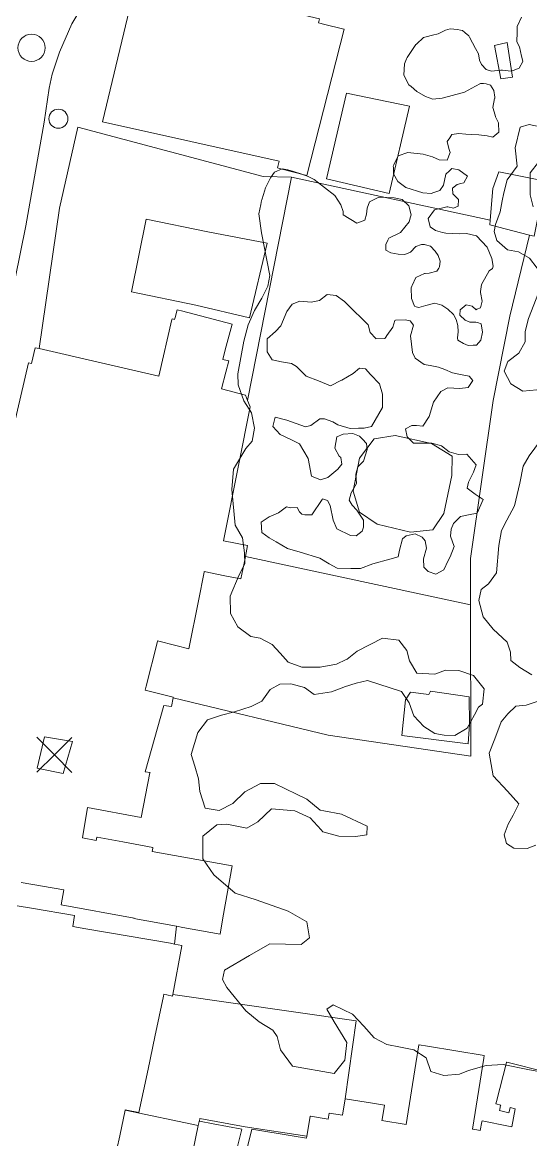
# Model space of a CAD drawing. Header units: metres. Extents: x 4652992 to 4879070, y 2074171 to 2309877.
# Drawn here: x 4653983.8 to 4654024.8, y 2307623.4 to 2307713.7 of the extents above; entities that cross this region are included whole.
import ezdxf

# ---------------------------------------------------------------- set-up
doc = ezdxf.new("R2010")
doc.units = ezdxf.units.M
doc.header["$MEASUREMENT"] = 0
doc.layers.get('0').update_dxf_attribs({"color": 4, "lineweight": 0})
for name, color, linetype, lineweight in [('Level 18', 5, 'Continuous', 0), ('Level 30', 5, 'Continuous', 0), ('Level 31', 38, 'Continuous', 0), ('Level 35', 4, 'Continuous', 0), ('Level 37', 3, 'Continuous', 0), ('Level 38', 3, 'Continuous', 0), ('Level 39', 9, 'Continuous', 0), ('Level 40', 1, 'Continuous', 0), ('Level 45', 9, 'Continuous', 0), ('Level 61', 4, 'Continuous', 0)]:
    doc.layers.add(name, color=color, linetype=linetype, lineweight=lineweight)

# ---------------------------------------------------------------- blocks, each defined once
blk = doc.blocks.new('POSTE')
at = {"color": 0, "linetype": 'ByBlock', "lineweight": -2}
blk.add_circle((0, 0), 0.770001, dxfattribs=at)
blk = doc.blocks.new('AL')
at = {"color": 0, "linetype": 'ByBlock', "lineweight": -2, "ltscale": 10}
blk.add_circle((0, 0), 1.100002, dxfattribs=at)
blk = doc.blocks.new('COTA')
at = {"color": 0, "linetype": 'ByBlock', "lineweight": -2, "ltscale": 10}
for p, q in [((-1.408457, 1.419522), (0, 0)), ((1.419522, 1.408457), (0, 0)), ((0, 0), (-1.419522, -1.408457)), ((0, 0), (1.408457, -1.419522))]:
    blk.add_line(p, q, dxfattribs=at)

msp = doc.modelspace()

# ---------------------------------------------------------------- linework, layer by layer
at = {"layer": 'Level 18', "color": 30}
msp.add_polyline3d([(4653981.893768, 2307686.598174, 1381.379637), (4653984.051221, 2307697.239589, 1380.991298), (4653985.552055, 2307705.602062, 1380.59571), (4653985.952271, 2307708.352433, 1380.425205), (4653986.177988, 2307709.470454, 1380.373966), (4653986.767286, 2307711.243991, 1380.300065), (4653987.768721, 2307713.540897, 1380.189143), (4653988.592617, 2307714.872884, 1380.027721)], dxfattribs=at)
at = {"layer": 'Level 30', "color": 1, "flags": 128}
for points, elevation in [([(4654016.734461, 2307659.661963), (4654019.854863, 2307659.196632), (4654019.873211, 2307656.993424), (4654019.753095, 2307655.403907), (4654014.412393, 2307656.084067), (4654014.704409, 2307658.960122), (4654015.113501, 2307659.576547), (4654016.575184, 2307659.399891), (4654016.734461, 2307659.661963)], 1384.925303), ([(4653985.075663, 2307653.408282), (4653987.067422, 2307653.018361), (4653987.816613, 2307655.595396), (4653985.56407, 2307655.9717), (4653984.980003, 2307653.432713), (4653985.075663, 2307653.408282)], 1388.4211)]:
    msp.add_lwpolyline(points, dxfattribs=dict(at, elevation=elevation))
at = {"layer": 'Level 30', "color": 1}
for points in [[(4653995.415088, 2307717.294863, 1382.0689), (4653995.344135, 2307716.867302, 1384.3426), (4654007.76463, 2307713.939128, 1384.6253), (4654007.766987, 2307713.936725, 1383.1515), (4654007.687822, 2307713.627218, 1382.4426), (4654008.198735, 2307713.496539, 1382.4674), (4654009.609699, 2307713.135649, 1382.5358), (4654009.750644, 2307713.099599, 1382.5426), (4654006.731935, 2307701.297399, 1382.6253), (4654004.532876, 2307701.864035, 1383.0162), (4654004.384243, 2307701.902334, 1383.0426), (4654004.456655, 2307702.226231, 1384.251), (4654004.504099, 2307702.438446, 1385.0426), (4653990.257166, 2307705.623552, 1385.1377), (4653993.051546, 2307717.324657, 1384.5426), (4653993.382885, 2307717.247596, 1382.1426), (4653994.054894, 2307720.137037, 1382.1426), (4653995.022098, 2307719.912091, 1382.1426), (4653995.712699, 2307719.751475, 1382.1426), (4653995.898859, 2307719.708179, 1382.1426), (4653995.895914, 2307719.695514, 1382.1524), (4653995.415088, 2307717.294863, 1382.0689)], [(4654015.039319, 2307706.879489, 1382.3253), (4654013.386531, 2307699.844714, 1382.3426), (4654008.314619, 2307701.022749, 1382.3426), (4654009.93784, 2307707.940344, 1382.3253), (4654015.039319, 2307706.879489, 1382.3253)], [(4654025.687889, 2307699.348271, 1380.925303), (4654025.081227, 2307696.388215, 1381.425303), (4654024.704312, 2307696.485492, 1381.425303), (4654021.519376, 2307697.30748, 1381.425303), (4654021.548834, 2307697.68132, 1381.399948), (4654021.751744, 2307700.256355, 1381.225303), (4654022.232312, 2307701.5965, 1380.925303), (4654025.739695, 2307700.880131, 1380.925303), (4654025.691704, 2307699.461059, 1380.925303), (4654025.687889, 2307699.348271, 1380.925303)], [(4654003.527312, 2307695.834843, 1385.525303), (4654002.121011, 2307689.80233, 1385.525303), (4653997.782462, 2307690.811955, 1385.525303), (4653992.579802, 2307691.888338, 1385.525303), (4653993.782265, 2307697.780179, 1385.625303), (4653998.738428, 2307696.74824, 1385.825303), (4654003.527312, 2307695.834843, 1385.525303)], [(4653983.025317, 2307680.846825, 1384.8), (4653984.272135, 2307686.167058, 1384.5), (4653984.529023, 2307686.107825, 1384.5), (4653984.824844, 2307687.39077, 1384.5), (4653985.134735, 2307687.319316, 1384.468894), (4653994.787444, 2307685.0936, 1383.5), (4653995.842788, 2307689.670521, 1383.5), (4653995.858119, 2307689.728535, 1383.5), (4653995.972046, 2307689.698427, 1383.5), (4653996.064812, 2307689.673912, 1383.5), (4653996.10334, 2307689.819702, 1383.5), (4653996.271874, 2307690.457442, 1383.5), (4653996.384274, 2307690.427738, 1383.5), (4653996.625255, 2307690.364054, 1383.5)], [(4653996.625255, 2307690.364054, 1383.5), (4654000.707421, 2307689.285266, 1383.5), (4654000.160165, 2307687.214436, 1383.5), (4653999.957017, 2307686.445717, 1383.5), (4654000.312203, 2307686.351853, 1383.5), (4654000.440566, 2307686.317931, 1383.5), (4654000.200771, 2307685.410539, 1383.5), (4653999.845811, 2307684.067362, 1383.5), (4654001.785543, 2307683.554752, 1384.7253), (4654001.955052, 2307683.127592, 1384.7253), (4654002.154381, 2307682.625286, 1384.7), (4654001.241842, 2307678.010263, 1384.7), (4654000.015732, 2307671.809408, 1384.7), (4654001.95765, 2307671.424121, 1384.6), (4654001.778799, 2307670.519613, 1384.633479), (4654001.647266, 2307669.854406, 1384.6581), (4654001.423428, 2307668.72238, 1384.7), (4654000.114214, 2307668.981254, 1384.8324), (4653998.456851, 2307669.308968, 1385), (4653998.446066, 2307669.254421, 1385), (4653997.990387, 2307666.949898, 1385.0379), (4653997.226505, 2307663.086686, 1385.1), (4653996.161357, 2307663.353472, 1386.2351), (4653994.69299, 2307663.721251, 1387.8), (4653994.655381, 2307663.571096, 1387.8), (4653993.774018, 2307660.05223, 1387.8), (4653993.697159, 2307659.74537, 1385.8634), (4653995.953729, 2307659.180171, 1385.6253), (4653995.94245, 2307659.120951, 1385.6253), (4653995.811052, 2307658.431038, 1385.6253), (4653995.207413, 2307658.510473, 1385.6253), (4653993.686422, 2307653.155211, 1385.7), (4653994.084, 2307653.078052, 1385.7), (4653994.080146, 2307653.058197, 1385.7), (4653993.378943, 2307649.445093, 1385.7253), (4653989.049372, 2307650.255965, 1388.6253), (4653988.624727, 2307647.824629, 1388.6253), (4653989.732591, 2307647.612164, 1386.7), (4653989.778005, 2307647.864026, 1386.7), (4653989.805204, 2307647.859122, 1386.7), (4653991.883338, 2307647.484405, 1386.6537), (4653994.322532, 2307647.044583, 1386.6), (4653994.31244, 2307646.988616, 1386.6), (4653994.262783, 2307646.713225, 1386.6), (4654000.726138, 2307645.54779, 1386.6), (4653999.97017, 2307641.355286, 1386.5239), (4653999.733167, 2307640.040896, 1386.5), (4653996.741496, 2307640.580337, 1386.5431), (4653996.218553, 2307640.674631, 1386.550626), (4653992.78787, 2307641.293232, 1386.6), (4653992.795699, 2307641.336647, 1386.1), (4653986.90249, 2307642.399276, 1386.1), (4653987.122422, 2307643.618987, 1386.2253), (4653983.675939, 2307644.198137, 1386.4)], [(4654016.915828, 2307672.687602, 1384.425303), (4654015.095786, 2307672.504852, 1384.325303), (4654012.407114, 2307673.135818, 1384.325303), (4654010.982793, 2307674.110124, 1384.425303), (4654010.487111, 2307675.798688, 1384.425303), (4654010.995705, 2307678.470336, 1384.425303), (4654012.186774, 2307680.032454, 1384.425303), (4654013.870141, 2307680.291528, 1384.425303), (4654016.788973, 2307679.666025, 1384.425303), (4654018.482564, 2307678.640129, 1384.425303), (4654018.44149, 2307677.083122, 1384.425303), (4654017.803945, 2307674.001255, 1384.425303), (4654016.915828, 2307672.687602, 1384.425303)], [(4653983.356289, 2307642.331267, 1386.4), (4653984.527666, 2307642.130701, 1386.4), (4653987.993983, 2307641.537189, 1386.4), (4653987.842272, 2307640.651147, 1386.7), (4653987.865987, 2307640.647086, 1386.7), (4653988.899269, 2307640.470165, 1386.7088), (4653995.746243, 2307639.297807, 1386.7659), (4653996.05131, 2307639.240477, 1386.777275), (4653996.660789, 2307639.125941, 1386.8), (4653996.655577, 2307639.098204, 1386.8), (4653995.915385, 2307635.159456, 1386.8), (4653995.893816, 2307635.044686, 1386.8), (4653995.443012, 2307635.138991, 1388.4055), (4653995.191839, 2307635.191535, 1389.3), (4653995.160405, 2307635.041269, 1389.3016), (4653994.474105, 2307631.760576, 1389.3359), (4653993.923711, 2307629.129552, 1389.3634), (4653993.190999, 2307625.626994, 1389.4), (4653992.078928, 2307625.859632, 1387.5), (4653992.071795, 2307625.825537, 1387.5), (4653991.636297, 2307623.743743, 1387.5), (4653991.411268, 2307622.668043, 1387.5)], [(4654001.543504, 2307621.254036, 1387.8981), (4654002.301327, 2307624.285359, 1387.8), (4654005.720658, 2307623.735773, 1386.2515), (4654006.717558, 2307623.575542, 1385.8), (4654006.740562, 2307623.718669, 1385.8), (4654006.762861, 2307623.8574, 1385.8), (4654007.001325, 2307625.341044, 1385.8), (4654007.048225, 2307625.333506, 1385.8), (4654008.47135, 2307625.104769, 1385.8), (4654008.548925, 2307625.587414, 1385.8), (4654009.621229, 2307625.415064, 1385.8), (4654009.8354, 2307626.747564, 1386.8), (4654012.033522, 2307626.394262, 1386.8), (4654013.003531, 2307626.238353, 1386.8), (4654012.815806, 2307625.070393, 1386.8), (4654012.803759, 2307624.995445, 1386.8), (4654014.753668, 2307624.682038, 1386.5), (4654015.542483, 2307629.589768, 1386.347), (4654015.784726, 2307631.09692, 1386.3), (4654015.799024, 2307631.094621, 1386.3), (4654016.484685, 2307630.984416, 1386.3), (4654021.05887, 2307630.249212, 1386.3), (4654021.023759, 2307630.030766, 1386.3), (4654020.103325, 2307624.304146, 1386.3), (4654020.171744, 2307624.290567, 1386.2673), (4654020.595889, 2307624.20639, 1386.0645), (4654020.730726, 2307624.17963, 1386), (4654020.872283, 2307624.892895, 1386), (4654020.886762, 2307624.965854, 1386), (4654023.022648, 2307624.541959, 1386), (4654023.278705, 2307624.491142, 1386), (4654023.563388, 2307625.925584, 1386), (4654023.149306, 2307626.031218, 1384.8), (4654023.114982, 2307625.896666, 1384.8), (4654023.043403, 2307625.616081, 1384.8), (4654022.2791, 2307625.811058, 1384.8), (4654022.306438, 2307625.918222, 1384.8), (4654022.378425, 2307626.200411, 1384.8), (4654022.386423, 2307626.231762, 1384.8), (4654022.007372, 2307626.32846, 1384.8), (4654022.056221, 2307626.519943, 1384.8), (4654022.85843, 2307629.66458, 1384.8), (4654022.869635, 2307629.708506, 1384.8), (4654026.073675, 2307628.891142, 1384.6)], [(4653997.321104, 2307621.431743, 1387.5), (4653997.980756, 2307624.585053, 1387.590416), (4653998.050674, 2307624.91928, 1387.6), (4653998.055976, 2307624.944627, 1387.6), (4653998.073733, 2307624.941239, 1387.6), (4653999.172246, 2307624.731633, 1387.6), (4654001.503885, 2307624.286734, 1387.6), (4654000.778238, 2307621.384117, 1387.9)]]:
    msp.add_polyline3d(points, dxfattribs=at)
at = {"layer": 'Level 31', "elevation": 1379.897286, "flags": 128}
msp.add_lwpolyline([(4654023.350911, 2307709.230516), (4654022.392814, 2307709.093973), (4654021.894541, 2307711.799373), (4654022.914133, 2307712.045883), (4654023.350911, 2307709.230516)], dxfattribs=at)
at = {"layer": 'Level 35'}
msp.add_line((4653992.071795, 2307625.825537, 1387.263538), (4653997.980756, 2307624.585053, 1387.131102), dxfattribs=at)
at = {"layer": 'Level 35', "elevation": 1386.2366, "flags": 128}
msp.add_lwpolyline([(4654009.8354, 2307626.747564), (4654010.726782, 2307633.033152), (4653995.915385, 2307635.159456)], dxfattribs=at)
at = {"layer": 'Level 35'}
msp.add_polyline3d([(4654006.740562, 2307623.718669, 1386.276829), (4654001.775997, 2307624.476257, 1387.1366), (4653998.101894, 2307625.142881, 1387.1), (4653998.073733, 2307624.941239, 1387.1)], dxfattribs=at)
at = {"layer": 'Level 37'}
msp.add_line((4654019.961589, 2307666.626876, 1384.867727), (4654001.778799, 2307670.519613, 1384.021204), dxfattribs=at)
at = {"layer": 'Level 37', "extrusion": (0.0815620127591687, -0.0160995743907785, 0.9965382289601885), "elevation": 343814.662399, "flags": 128}
msp.add_lwpolyline([(3165282.482099, -4104651.673291), (3165282.796639, -4104635.211823), (3165264.409461, -4104635.211823)], dxfattribs=at)
at = {"layer": 'Level 37'}
for points in [[(4653985.134735, 2307687.319316, 1383.186094), (4653986.779692, 2307698.643803, 1382.997285), (4653988.2646, 2307705.200571, 1382.997285), (4654003.223293, 2307701.215008, 1382.897286), (4654005.515802, 2307701.166699, 1382.397286)], [(4653995.94245, 2307659.120951, 1385.497285), (4654008.453364, 2307656.116183, 1385.497285), (4654019.979732, 2307654.406017, 1385.097286), (4654019.961589, 2307666.626876, 1384.867727), (4654019.956022, 2307670.376948, 1384.797285), (4654021.778284, 2307683.117969, 1383.097286), (4654023.121899, 2307689.932951, 1382.097286), (4654024.704312, 2307696.485492, 1381.116462)]]:
    msp.add_polyline3d(points, dxfattribs=at)
at = {"layer": 'Level 38'}
msp.add_line((4653996.05131, 2307639.240477, 1386.397286), (4653996.218553, 2307640.674631, 1386.397286), dxfattribs=at)
at = {"layer": 'Level 40', "color": 3}
for points in [[(4654025.4639, 2307628.9443, 1386.2736), (4654024.7094, 2307629.0934, 1386.4306), (4654022.5797, 2307629.5142, 1386.8736), (4654021.2159, 2307629.4411, 1386.8736), (4654019.7897, 2307629.0407, 1386.8736), (4654019.0558, 2307628.7313, 1386.8736), (4654017.8002, 2307628.637, 1386.8736), (4654016.7361, 2307628.9579, 1386.8736), (4654016.3804, 2307630.0457, 1386.8736), (4654015.3784, 2307630.694, 1386.8736), (4654014.2933, 2307630.9059, 1386.8736), (4654013.2082, 2307631.1177, 1386.8736), (4654012.1852, 2307631.657, 1386.8736), (4654011.3538, 2307632.6115, 1386.8736), (4654010.4138, 2307633.5873, 1386.8736), (4654008.8687, 2307634.3418, 1386.8736), (4654008.3515, 2307633.9901, 1386.8736), (4654008.9452, 2307632.9687, 1386.8736), (4654009.9777, 2307631.2958, 1386.8736), (4654009.8163, 2307629.856, 1386.8736), (4654008.9366, 2307628.7827, 1386.8736), (4654005.5921, 2307629.3837, 1387.1736), (4654004.606, 2307630.7076, 1387.1736), (4654004.3588, 2307631.7742, 1387.1736), (4654004.0077, 2307632.2953, 1387.1736), (4654002.8969, 2307632.9648, 1387.1736), (4654001.8276, 2307633.8525, 1387.1736), (4654000.2731, 2307635.7402, 1387.1736), (4653999.9427, 2307636.3705, 1387.1736), (4654000.0881, 2307637.1342, 1387.1736), (4654002.1156, 2307638.3223, 1387.1736), (4654003.755, 2307639.2465, 1387.1736), (4654006.287, 2307639.2046, 1387.7736), (4654006.9535, 2307639.7525, 1387.7736), (4654006.748, 2307641.0359, 1387.7736), (4654005.2256, 2307641.8988, 1387.7736), (4654002.6636, 2307642.7965, 1387.4736), (4654000.9693, 2307643.354, 1387.4736), (4653999.2239, 2307644.8264, 1387.4736), (4653998.3464, 2307646.1291, 1387.4736), (4653998.3531, 2307647.9374, 1387.4736), (4653999.4692, 2307648.8573, 1386.8736), (4654000.271, 2307648.9268, 1386.8736), (4654001.8999, 2307648.608, 1386.8736), (4654002.7847, 2307649.114, 1386.8736), (4654003.8819, 2307650.1444, 1386.8736), (4654005.7691, 2307650.0013, 1386.8736), (4654007.0095, 2307649.4189, 1386.8736), (4654007.8893, 2307648.4717, 1386.8736), (4654008.0374, 2307648.3122, 1386.8736), (4654009.3192, 2307647.9482, 1386.8736), (4654010.6632, 2307647.9114, 1386.8736), (4654011.5937, 2307648.0688, 1386.8736), (4654011.6098, 2307648.7446, 1386.8736), (4654009.5429, 2307649.7151, 1386.8736), (4654008.1145, 2307649.9948, 1386.8736), (4654007.8062, 2307650.0551, 1386.8736), (4654006.7368, 2307650.9436, 1386.8736), (4654005.9098, 2307651.3319, 1386.8736), (4654004.1256, 2307652.1962, 1386.5736), (4654002.9978, 2307652.1905, 1386.5736), (4654001.7451, 2307651.5298, 1386.5736), (4654000.7767, 2307650.5869, 1386.5736), (4653999.6533, 2307650.014, 1386.5736), (4653998.5335, 2307650.2059, 1386.2736), (4653998.1078, 2307651.5676, 1386.2736), (4653998.0053, 2307652.5709, 1386.2736), (4653997.7141, 2307653.6113, 1386.2736), (4653997.4049, 2307654.5568, 1386.2736), (4653997.9365, 2307656.321, 1386.2736), (4653998.7192, 2307657.3476, 1386.2736), (4653999.8651, 2307657.713, 1386.2736), (4654000.8986, 2307658.002, 1386.2736), (4654002.2511, 2307658.4252, 1386.2736), (4654003.1139, 2307658.846, 1386.2736), (4654003.7839, 2307659.796, 1386.2736), (4654004.5523, 2307660.2352, 1386.2736), (4654005.4371, 2307660.2584, 1386.2736), (4654006.5505, 2307659.9417, 1386.2736), (4654007.327, 2307659.3963, 1386.2736), (4654008.7371, 2307659.6113, 1386.2736), (4654009.5822, 2307659.9198, 1386.2736), (4654009.7881, 2307659.995, 1386.2736), (4654010.7266, 2307660.3024, 1386.2736), (4654011.6472, 2307660.515, 1386.2736), (4654014.3793, 2307659.6207, 1385.6736), (4654014.9896, 2307658.714, 1385.6736), (4654015.3751, 2307657.6548, 1385.6736), (4654016.1921, 2307656.806, 1385.6736), (4654017.0631, 2307656.2418, 1385.6736), (4654017.8176, 2307656.0939, 1385.6736), (4654018.6838, 2307656.0876, 1385.3736), (4654019.6773, 2307656.6801, 1385.3736), (4654020.2713, 2307657.7444, 1385.3736), (4654020.5863, 2307658.3715, 1385.3736), (4654020.9235, 2307658.6005, 1385.3736), (4654021.0638, 2307659.8522, 1385.3736), (4654020.1884, 2307660.9095, 1385.3736), (4654018.998, 2307661.3398, 1385.3736), (4654017.924, 2307661.3537, 1385.3736), (4654017.0789, 2307661.0275, 1385.3736), (4654015.6272, 2307661.1154, 1385.3736), (4654015.0348, 2307662.1173, 1385.3736), (4654014.8017, 2307662.9504, 1385.3736), (4654014.1731, 2307663.7626, 1385.3736), (4654012.8337, 2307663.927, 1385.3736), (4654010.7918, 2307662.8821, 1385.6736), (4654009.9869, 2307662.2529, 1385.6736), (4654009.9226, 2307662.2216, 1385.6736), (4654009.1237, 2307661.832, 1385.6736), (4654007.8067, 2307661.5983, 1385.6736), (4654006.3369, 2307661.5914, 1385.6736), (4654005.2404, 2307662.0033, 1385.6736), (4654004.5937, 2307662.7205, 1385.6736), (4654003.9469, 2307663.4378, 1385.6736), (4654002.9627, 2307663.926, 1385.6736), (4654002.2075, 2307664.0742, 1385.6736), (4654001.183, 2307664.8656, 1385.6736), (4654000.5811, 2307665.9375, 1385.3736), (4654000.5508, 2307667.3218, 1385.3736), (4654001.272, 2307669.0509, 1385.3736), (4654001.736, 2307669.9443, 1385.3736), (4654001.7098, 2307670.8355, 1385.3736), (4654001.5489, 2307672.0485, 1385.3736), (4654000.9559, 2307673.051, 1385.3736), (4654000.6971, 2307675.9313, 1385.0736), (4654000.8155, 2307677.5824, 1385.0736), (4654001.8204, 2307679.2562, 1385.0736), (4654002.325, 2307679.8465, 1385.0736), (4654002.5238, 2307680.8908, 1385.0736), (4654002.2683, 2307682.1229, 1385.0736), (4654001.6482, 2307683.109, 1384.7736), (4654001.2035, 2307684.3789, 1384.7736), (4654001.1772, 2307685.2709, 1384.7736), (4654001.6566, 2307687.9154, 1384.4736), (4654002.0046, 2307689.227, 1384.4736), (4654002.5235, 2307690.4063, 1384.4736), (4654003.1009, 2307691.3769, 1384.4736), (4654003.5836, 2307692.3661, 1384.4736), (4654003.7464, 2307693.2212, 1384.4736), (4654003.0792, 2307696.672, 1383.8736), (4654002.8776, 2307698.1917, 1383.8736), (4654003.022, 2307698.9498, 1383.4), (4654003.0704, 2307699.2672, 1383.4), (4654003.0954, 2307699.3349, 1383.4), (4654003.2519, 2307699.7597, 1383.4), (4654003.3992, 2307700.303, 1383.4), (4654003.5377, 2307700.5696, 1383.4), (4654003.8142, 2307701.1016, 1383.4), (4654004.1223, 2307701.5691, 1383.4), (4654004.7441, 2307701.8426, 1383.4), (4654005.2087, 2307701.751, 1383.4), (4654005.6651, 2307701.6169, 1383.4), (4654006.3246, 2307701.3987, 1383.4), (4654006.8574, 2307701.2056, 1383.4), (4654007.3399, 2307700.9783, 1383.4), (4654009.0082, 2307699.6771, 1383.1), (4654009.4784, 2307698.9238, 1383.1), (4654009.6852, 2307698.3986, 1383.1), (4654009.6724, 2307698.1267, 1382.7), (4654010.7715, 2307697.4509, 1382.7), (4654011.411, 2307697.6918, 1382.7), (4654011.5476, 2307698.1695, 1382.7), (4654011.5962, 2307698.6646, 1382.7), (4654011.7852, 2307699.1778, 1382.7), (4654012.5379, 2307699.534, 1382.7), (4654013.7759, 2307699.4943, 1382.3), (4654014.4362, 2307699.364, 1382.3), (4654014.9768, 2307698.8443, 1382.3), (4654015.1586, 2307698.1199, 1382.3), (4654015.1113, 2307697.9453, 1382.3), (4654015.0051, 2307697.5535, 1382.3), (4654014.2998, 2307696.6923, 1382.1), (4654013.3451, 2307696.2377, 1382.1), (4654013.2687, 2307696.0723, 1382.1), (4654013.1118, 2307695.7327, 1382.1), (4654013.1156, 2307695.2727, 1382.1), (4654013.5308, 2307695.0531, 1382.1), (4654014.1033, 2307694.9403, 1382.1), (4654014.6486, 2307694.9246, 1382.1), (4654015.0955, 2307695.112, 1382.1), (4654015.5489, 2307695.5736, 1382.1), (4654015.9873, 2307695.7167, 1382.1), (4654016.1908, 2307695.7109, 1382.2), (4654016.2377, 2307695.7315, 1382.2), (4654016.3207, 2307695.7071, 1382.2), (4654016.7136, 2307695.5918, 1382.2), (4654017.0948, 2307695.1952, 1382.2), (4654017.3441, 2307694.8248, 1382.2), (4654017.4884, 2307694.3832, 1382.2), (4654017.4482, 2307693.932, 1382.2), (4654017.3887, 2307693.8255, 1382.2), (4654017.2403, 2307693.5598, 1382.2), (4654016.6175, 2307693.4072, 1382.2), (4654016.2884, 2307693.3901, 1382.2), (4654016.2484, 2307693.3881, 1382.2), (4654015.5478, 2307693.0671, 1382.2), (4654015.2466, 2307692.4148, 1382.2), (4654015.2176, 2307692.3519, 1382.2), (4654015.1592, 2307692.2255, 1382.2), (4654015.1752, 2307691.35, 1382.2), (4654015.4264, 2307690.7496, 1382.2), (4654015.5683, 2307690.7027, 1382.2), (4654015.7702, 2307690.636, 1382.2), (4654016.3491, 2307690.7974, 1382.2), (4654017.0684, 2307690.977, 1382.2), (4654017.6323, 2307690.82, 1382.2), (4654018.1185, 2307690.4946, 1382.2), (4654018.5878, 2307690.0808, 1382.2), (4654018.7845, 2307689.6748, 1382.2), (4654018.9204, 2307689.189, 1382.2), (4654018.9598, 2307688.6763, 1382.2), (4654018.897, 2307688.1802, 1382.2), (4654018.9216, 2307687.9952, 1382.2), (4654019.3721, 2307687.7229, 1382.2), (4654019.7514, 2307687.5564, 1382.2), (4654020.1578, 2307687.5838, 1382.2), (4654020.4454, 2307687.6033, 1382.2), (4654020.7936, 2307687.9937, 1382.2), (4654020.9199, 2307688.6574, 1382.2), (4654020.8178, 2307689.3202, 1382.2), (4654020.5037, 2307689.4154, 1382.2), (4654020.386, 2307689.4511, 1382.2), (4654019.885, 2307689.458, 1382.2), (4654019.5057, 2307689.6246, 1382.2), (4654019.0804, 2307690.0297, 1382.2), (4654019.1122, 2307690.4366, 1382.2), (4654019.601, 2307690.8452, 1382.2), (4654020.0852, 2307690.7498, 1382.2), (4654020.3952, 2307690.4592, 1382.2), (4654020.4616, 2307690.4896, 1382.2), (4654020.7454, 2307690.6197, 1382.2), (4654020.8905, 2307691.1419, 1382.2), (4654020.7527, 2307691.8576, 1382.2), (4654020.7597, 2307691.9169, 1382.2), (4654020.8265, 2307692.4857, 1382.2), (4654021.45, 2307693.6021, 1382.2), (4654021.7341, 2307693.7949, 1382.2), (4654021.7774, 2307693.9783, 1382.1), (4654021.6773, 2307694.6042, 1381.9), (4654021.3005, 2307695.5051, 1381.9), (4654020.4225, 2307696.413, 1381.9), (4654019.6382, 2307696.6136, 1381.9), (4654019.0404, 2307696.5937, 1381.9), (4654017.9619, 2307696.631, 1382.2), (4654017.6935, 2307696.6988, 1382.2), (4654017.1339, 2307696.8402, 1382.2), (4654016.6917, 2307697.1569, 1382.2), (4654016.5455, 2307697.8285, 1382.2), (4654017.0409, 2307698.5112, 1382.2), (4654018.0375, 2307698.7664, 1381.9), (4654018.1079, 2307698.7525, 1381.9), (4654018.566, 2307698.6621, 1381.9), (4654018.9604, 2307698.8139, 1381.9), (4654018.9734, 2307699.3625, 1381.9), (4654018.9247, 2307699.4109, 1381.9), (4654018.5123, 2307699.8208, 1381.9), (4654018.5085, 2307700.2808, 1381.9), (4654018.8842, 2307700.5741, 1381.9), (4654019.1585, 2307700.6396, 1381.9), (4654019.4108, 2307700.6998, 1381.9), (4654019.6964, 2307701.2404, 1381.9), (4654019.0152, 2307701.7423, 1381.9), (4654018.4427, 2307701.8553, 1381.9), (4654018.2502, 2307701.6801, 1381.9), (4654017.9452, 2307701.4024, 1381.9), (4654017.7767, 2307700.5171, 1381.9), (4654017.4638, 2307700.0736, 1381.9), (4654016.9808, 2307699.9095, 1381.9), (4654016.7797, 2307699.8412, 1381.9), (4654016.1022, 2307699.883, 1381.9), (4654014.718, 2307700.3291, 1382.1), (4654014.0808, 2307700.8221, 1382.1), (4654013.7415, 2307701.4401, 1382.1), (4654013.7224, 2307701.9486, 1382.1), (4654013.7189, 2307702.0415, 1382.1), (4654013.7656, 2307702.1426, 1382.1), (4654014.1076, 2307702.8831, 1382.1), (4654014.888, 2307703.1423, 1382.1), (4654016.1332, 2307703.0288, 1381.8), (4654016.8742, 2307702.8023, 1381.6), (4654017.4218, 2307702.5563, 1381.6), (4654018.0555, 2307702.5231, 1381.6), (4654018.3142, 2307703.1613, 1381.6), (4654018.1885, 2307703.4618, 1381.6), (4654018.0693, 2307704.0367, 1381.6), (4654018.2708, 2307704.3358, 1381.6), (4654018.4517, 2307704.6044, 1381.6), (4654019.0141, 2307704.6771, 1381.6), (4654019.5715, 2307704.6427, 1381.4299), (4654019.9973, 2307704.6163, 1381.3), (4654020.6313, 2307704.5831, 1381.3), (4654021.3008, 2307704.4968, 1381.3), (4654021.7539, 2307704.386, 1380.9), (4654022.2436, 2307704.7952, 1380.9), (4654022.2022, 2307705.5392, 1380.9), (4654021.9779, 2307706.0434, 1380.9), (4654021.9458, 2307706.154, 1380.8703), (4654021.7619, 2307706.7889, 1380.7), (4654021.897, 2307707.4983, 1380.7), (4654021.911, 2307707.5249, 1380.7), (4654021.919, 2307707.54, 1380.7), (4654021.9223, 2307707.6313, 1380.7), (4654021.8387, 2307708.1539, 1380.7), (4654021.5533, 2307708.5783, 1380.7), (4654021.2088, 2307708.6924, 1380.7), (4654020.9958, 2307708.7127, 1380.7), (4654020.7592, 2307708.7352, 1380.7), (4654020.3472, 2307708.4946, 1380.7), (4654019.4694, 2307708.0106, 1380.9), (4654018.1811, 2307707.6706, 1381.2), (4654017.654, 2307707.5448, 1381.2), (4654016.9063, 2307707.4626, 1381.2), (4654016.3059, 2307707.6732, 1381.2), (4654015.6069, 2307708.0871, 1381.2), (4654015.1518, 2307708.4762, 1381.2), (4654014.9773, 2307708.6253, 1381.2), (4654014.5747, 2307709.3945, 1381.2), (4654014.6111, 2307710.3069, 1381.2), (4654014.7948, 2307710.7046, 1381.2), (4654014.8446, 2307710.8125, 1381.2), (4654015.549, 2307711.8687, 1381.2), (4654015.5785, 2307711.8961, 1381.2), (4654016.1606, 2307712.4374, 1381.2), (4654016.3743, 2307712.4907, 1381.2), (4654016.881, 2307712.6169, 1381.2), (4654017.3296, 2307712.7413, 1380.8), (4654017.935, 2307713.0356, 1380.8), (4654018.3217, 2307713.1432, 1380.8), (4654018.9036, 2307713.0741, 1380.8), (4654019.1425, 2307713.0269, 1380.8), (4654019.3006, 2307712.9956, 1380.8), (4654019.4898, 2307712.8398, 1380.8), (4654019.5206, 2307712.8144, 1380.8), (4654019.815, 2307712.5719, 1380.8), (4654019.8664, 2307712.4753, 1380.7799), (4654020.3572, 2307711.5529, 1380.5879), (4654020.5819, 2307711.1307, 1380.5), (4654020.6656, 2307710.608, 1380.5), (4654020.8271, 2307710.2539, 1380.5), (4654021.2093, 2307709.8563, 1380.5), (4654021.6422, 2307709.7247, 1380.5), (4654022.3904, 2307709.8069, 1380.5), (4654022.5428, 2307709.7909, 1380.5361), (4654023.2349, 2307709.7181, 1380.7), (4654023.3884, 2307709.7759, 1380.7), (4654023.8758, 2307709.9595, 1380.7), (4654024.167, 2307710.498, 1380.7), (4654024.175, 2307710.5294, 1380.9), (4654024.0785, 2307710.9254, 1380.9), (4654023.8924, 2307711.689, 1380.9), (4654023.6953, 2307712.0958, 1380.9), (4654023.7064, 2307712.8754, 1380.9), (4654023.7026, 2307713.336, 1380.9), (4654024.0749, 2307714.0901, 1380.9)], [(4654025.5689, 2307705.2303, 1380.2736), (4654024.6796, 2307705.4059, 1380.2736), (4654023.9709, 2307705.2086, 1380.2736), (4654023.5652, 2307703.5179, 1380.2736), (4654023.7097, 2307702.0492, 1381.1736), (4654022.9128, 2307700.9434, 1381.1736), (4654022.6312, 2307699.9042, 1381.1736), (4654022.5076, 2307699.2549, 1381.1736), (4654022.3377, 2307698.362, 1381.1736), (4654021.9754, 2307697.3387, 1381.1736), (4654021.8673, 2307696.7705, 1381.1736), (4654022.0667, 2307696.0575, 1381.1736), (4654022.9276, 2307695.2982, 1381.1736), (4654023.8158, 2307695.1231, 1381.1736), (4654024.7229, 2307694.6074, 1381.1736), (4654025.3259, 2307693.8148, 1381.1736)], [(4654025.0103, 2307698.7619, 1380.8736), (4654024.7764, 2307699.7348, 1380.8736), (4654024.7778, 2307701.5037, 1380.8736), (4654025.4478, 2307702.3823, 1380.8736)], [(4654025.8019, 2307692.7947, 1381.1736), (4654024.6352, 2307689.7469, 1381.7736), (4654024.354, 2307688.7086, 1381.7736), (4654024.361, 2307687.8659, 1381.7736), (4654023.8531, 2307686.9563, 1381.7736), (4654022.9728, 2307686.2883, 1381.7736), (4654022.6571, 2307685.5091, 1381.7736), (4654023.2134, 2307684.474, 1381.7736), (4654024.1854, 2307683.8679, 1382.0736), (4654025.2953, 2307683.9858, 1382.0736)], [(4654015.0702, 2307689.5499, 1382.6736), (4654014.6711, 2307689.6285, 1382.6736), (4654013.8941, 2307689.6255, 1382.6736), (4654013.8416, 2307689.5824, 1382.0736), (4654013.6831, 2307689.0461, 1382.0736), (4654013.2096, 2307688.3695, 1382.0736), (4654013.1287, 2307688.254, 1382.0736), (4654013.0425, 2307688.1309, 1382.0736), (4654012.3147, 2307688.118, 1382.0736), (4654012.3019, 2307688.1318, 1382.0736), (4654011.8417, 2307688.6277, 1382.0736), (4654011.6971, 2307689.229, 1382.0736), (4654011.2558, 2307689.6675, 1382.0736), (4654011.0435, 2307689.8784, 1382.0736), (4654010.6391, 2307690.2726, 1382.2652), (4654009.777, 2307691.1128, 1382.6736), (4654009.0952, 2307691.6113, 1382.6736), (4654008.387, 2307691.6989, 1382.6736), (4654007.7752, 2307691.1905, 1383.2736), (4654007.0793, 2307691.0677, 1383.2736), (4654006.1626, 2307691.1443, 1383.2736), (4654005.5473, 2307690.9016, 1383.2736), (4654005.124, 2307690.3092, 1383.2736), (4654004.6457, 2307689.1557, 1383.2736), (4654004.2238, 2307688.6921, 1383.5736), (4654003.5419, 2307688.0989, 1383.5736), (4654003.5505, 2307687.0579, 1383.5736), (4654003.9441, 2307686.4088, 1383.5736), (4654004.6919, 2307686.2616, 1383.5736), (4654005.4894, 2307686.1046, 1383.5736), (4654005.9094, 2307685.866, 1383.5736), (4654006.6922, 2307685.0884, 1383.5736), (4654007.6797, 2307684.7115, 1383.2736), (4654008.6388, 2307684.3149, 1383.2736), (4654009.551, 2307684.7591, 1383.2736), (4654009.555, 2307684.7614, 1383.271), (4654010.4829, 2307685.3029, 1382.6736), (4654010.9775, 2307685.7258, 1382.6736), (4654011.4861, 2307685.6777, 1382.6736), (4654011.8684, 2307685.2383, 1382.6736), (4654012.5994, 2307684.471, 1383.2736), (4654012.8552, 2307683.641, 1383.2736), (4654012.8543, 2307682.5497, 1383.2736), (4654011.9699, 2307681.0365, 1383.5736), (4654011.3742, 2307680.8939, 1383.5736), (4654011.3637, 2307680.8936, 1383.5736), (4654010.9066, 2307680.882, 1383.5736), (4654010.2302, 2307680.8591, 1383.5736), (4654009.2526, 2307681.1554, 1383.5736), (4654008.8331, 2307681.3978, 1384.1736), (4654008.1551, 2307681.635, 1384.1736), (4654007.797, 2307681.6535, 1384.1736), (4654007.0756, 2307681.1205, 1384.1736), (4654006.6391, 2307680.9988, 1384.1736), (4654005.1151, 2307681.5343, 1384.4736), (4654004.1789, 2307681.7704, 1384.4736), (4654003.9862, 2307681.0299, 1384.4736), (4654004.5879, 2307680.3926, 1384.4736), (4654005.4363, 2307679.9663, 1384.4736), (4654006.1448, 2307679.6194, 1384.4736), (4654006.4976, 2307679.0311, 1384.4736), (4654006.8503, 2307678.4429, 1384.4736), (4654007.1197, 2307677.0108, 1384.1736), (4654007.838, 2307676.7138, 1384.1736), (4654008.4429, 2307676.9064, 1384.1736), (4654009.2426, 2307677.5797, 1384.1736), (4654009.5775, 2307677.974, 1383.5736), (4654009.4735, 2307678.514, 1383.5736), (4654009.3431, 2307678.6436, 1383.5736), (4654008.9995, 2307679.2827, 1383.5736), (4654009.1711, 2307680.1842, 1383.5736), (4654009.6768, 2307680.3965, 1383.5736), (4654010.4625, 2307680.4498, 1383.5736), (4654010.9915, 2307680.2418, 1383.5736), (4654011.223, 2307680.0037, 1383.5736), (4654011.5535, 2307679.6637, 1383.5736), (4654011.6172, 2307679.1836, 1383.5736), (4654011.3038, 2307678.2417, 1384.4736), (4654010.8508, 2307677.7601, 1384.4736), (4654010.6867, 2307677.1697, 1384.4736), (4654010.7525, 2307676.4304, 1384.4736), (4654010.321, 2307675.6635, 1384.7736), (4654010.1571, 2307675.0734, 1384.7736), (4654010.3889, 2307674.6648, 1384.7736), (4654010.7795, 2307674.2769, 1384.7736), (4654011.3212, 2307673.4756, 1385.0736), (4654011.316, 2307672.9064, 1385.0736), (4654011.1998, 2307672.5664, 1385.0736), (4654010.7164, 2307672.1949, 1385.0736), (4654010.2595, 2307672.2328, 1385.0736), (4654009.173, 2307672.7573, 1385.0736), (4654008.8694, 2307673.4595, 1384.7736), (4654008.6311, 2307674.6473, 1384.7736), (4654008.3992, 2307675.0559, 1384.7736), (4654008.0108, 2307675.1841, 1384.7736), (4654007.9777, 2307675.1347, 1384.7507), (4654007.1456, 2307673.8909, 1384.1736), (4654006.5787, 2307673.8984, 1384.1736), (4654006.3297, 2307673.9473, 1384.1736), (4654006.1591, 2307674.1366, 1384.1736), (4654005.9673, 2307674.4858, 1384.1736), (4654005.4182, 2307674.4562, 1384.4076), (4654005.1016, 2307674.552, 1384.1736), (4654004.4437, 2307674.0697, 1384.7736), (4654003.7111, 2307673.7468, 1384.7736), (4654003.059, 2307673.3043, 1384.7736), (4654003.1057, 2307672.4652, 1384.7736), (4654003.6955, 2307672.0381, 1384.7736), (4654004.2545, 2307671.7208, 1384.7736), (4654005.183, 2307671.1754, 1384.7736), (4654006.2088, 2307670.8702, 1384.7736), (4654007.7928, 2307670.3846, 1385.0736), (4654008.5313, 2307669.9285, 1385.0736), (4654009.1894, 2307669.5919, 1385.0736), (4654010.2908, 2307669.5641, 1385.3736), (4654011.0647, 2307669.5676, 1385.3736), (4654012.0637, 2307669.9413, 1385.3736), (4654013.4519, 2307670.3098, 1385.0736), (4654014.1054, 2307670.4924, 1385.0736), (4654014.21, 2307671.042, 1385.0736), (4654014.4632, 2307671.9455, 1384.7736), (4654014.7689, 2307672.1966, 1384.7736), (4654015.4724, 2307672.3695, 1384.7736), (4654016.0406, 2307672.1023, 1384.7736), (4654016.2914, 2307671.7937, 1384.7736), (4654016.3856, 2307671.2049, 1384.7736), (4654016.148, 2307670.3378, 1384.4736), (4654016.1735, 2307669.6584, 1384.4736), (4654016.5239, 2307669.3302, 1384.4736), (4654017.1515, 2307669.1032, 1384.4736), (4654017.7843, 2307669.4458, 1384.4736), (4654018.1356, 2307670.2068, 1384.4736), (4654018.3173, 2307670.5143, 1384.7736), (4654018.6282, 2307671.3346, 1384.7736), (4654018.3234, 2307672.1722, 1384.7736), (4654018.3783, 2307672.7317, 1384.7736), (4654018.5818, 2307673.2007, 1384.1736), (4654019.1535, 2307673.763, 1384.1736), (4654019.7982, 2307673.8957, 1384.1736), (4654020.4926, 2307674.0187, 1384.1736), (4654020.9603, 2307675.1203, 1384.1736), (4654020.3208, 2307675.5574, 1384.1736), (4654019.6908, 2307676.0445, 1384.1736), (4654019.786, 2307676.5447, 1384.1736), (4654020.1966, 2307677.3461, 1384.1736), (4654020.4104, 2307677.9268, 1384.1736), (4654019.648, 2307678.8032, 1384.1736), (4654018.9726, 2307678.7804, 1384.1736), (4654018.2357, 2307678.9772, 1384.1736), (4654017.6056, 2307679.4645, 1384.1736), (4654016.8189, 2307679.6711, 1384.1736), (4654015.351, 2307679.6723, 1383.8736), (4654014.8297, 2307680.1902, 1383.8736), (4654014.695, 2307680.8398, 1383.8736), (4654015.2098, 2307681.102, 1383.8736), (4654015.5946, 2307681.1056, 1384.1736), (4654016.1018, 2307681.0577, 1384.1736), (4654016.612, 2307681.8396, 1384.1736), (4654016.9708, 2307682.9869, 1383.2736), (4654017.5507, 2307683.8602, 1383.2736), (4654018.1253, 2307684.1628, 1383.2736), (4654019.0753, 2307684.1058, 1382.9736), (4654019.7616, 2307684.1786, 1382.9736), (4654020.1252, 2307684.7309, 1382.9736), (4654019.8335, 2307685.1003, 1382.9736), (4654019.1356, 2307685.2377, 1382.9736), (4654018.4875, 2307685.3653, 1382.9736), (4654017.868, 2307685.6432, 1382.9736), (4654017.3552, 2307685.8215, 1383.2736), (4654016.7074, 2307685.949, 1383.2736), (4654016.209, 2307686.0472, 1383.2736), (4654015.4783, 2307686.5548, 1383.2736), (4654015.2556, 2307687.0145, 1383.2736), (4654015.1001, 2307688.3475, 1382.6736), (4654015.3459, 2307689.207, 1382.6736), (4654015.0702, 2307689.5499, 1382.6736)], [(4654025.6031, 2307679.8887, 1382.0736), (4654024.696, 2307678.6618, 1382.9736), (4654024.2045, 2307677.8347, 1382.9736), (4654023.9427, 2307676.4585, 1382.9736), (4654023.5079, 2307674.6124, 1382.9736), (4654022.8742, 2307673.4772, 1382.9736), (4654022.4632, 2307672.6341, 1382.9736), (4654022.2321, 2307671.4196, 1382.9736), (4654022.0599, 2307669.2109, 1383.5736), (4654021.3925, 2307668.3351, 1383.5736), (4654020.802, 2307667.8636, 1383.5736), (4654020.6327, 2307666.9738, 1383.5736), (4654020.965, 2307665.6498, 1383.5736), (4654021.7766, 2307664.6513, 1383.5736), (4654022.9109, 2307663.6195, 1384.1736), (4654023.1744, 2307662.8133, 1384.1736), (4654023.2122, 2307662.1352, 1384.1736), (4654023.939, 2307661.5734, 1384.1736), (4654024.9069, 2307660.9643, 1384.1736)], [(4654025.422, 2307658.8514, 1384.1736), (4654024.4457, 2307658.5399, 1384.1736), (4654023.5959, 2307658.455, 1384.1736), (4654022.9753, 2307657.8222, 1384.1736), (4654022.435, 2307657.1736, 1384.1736), (4654021.9186, 2307655.8029, 1384.7736), (4654021.4473, 2307654.6389, 1384.7736), (4654021.7671, 2307652.8172, 1384.7736), (4654022.948, 2307651.5807, 1384.7736), (4654023.8383, 2307650.5687, 1384.7736), (4654023.3969, 2307649.6507, 1385.9736), (4654022.9858, 2307648.9175, 1387.4736), (4654022.6576, 2307648.0643, 1387.4736), (4654022.8551, 2307647.3583, 1387.4736), (4654023.4489, 2307646.9918, 1387.4736), (4654024.519, 2307646.9491, 1387.4736), (4654025.2351, 2307647.2259, 1387.4736)]]:
    msp.add_polyline3d(points, dxfattribs=at)

# ---------------------------------------------------------------- block references
at = {"layer": 'Level 39', "zscale": 0.1}
msp.add_blockref('COTA', (4653986.364776, 2307654.517059, 1388.4211), dxfattribs=at)
at = {"layer": 'Level 45', "zscale": 0.1}
msp.add_blockref('AL', (4653984.528251, 2307711.609701, 1380.526336), dxfattribs=at)
at = {"layer": 'Level 61', "zscale": 0.1}
msp.add_blockref('POSTE', (4653986.687079, 2307705.877517, 1380.836618), dxfattribs=at)

doc.saveas('drawing.dxf')
